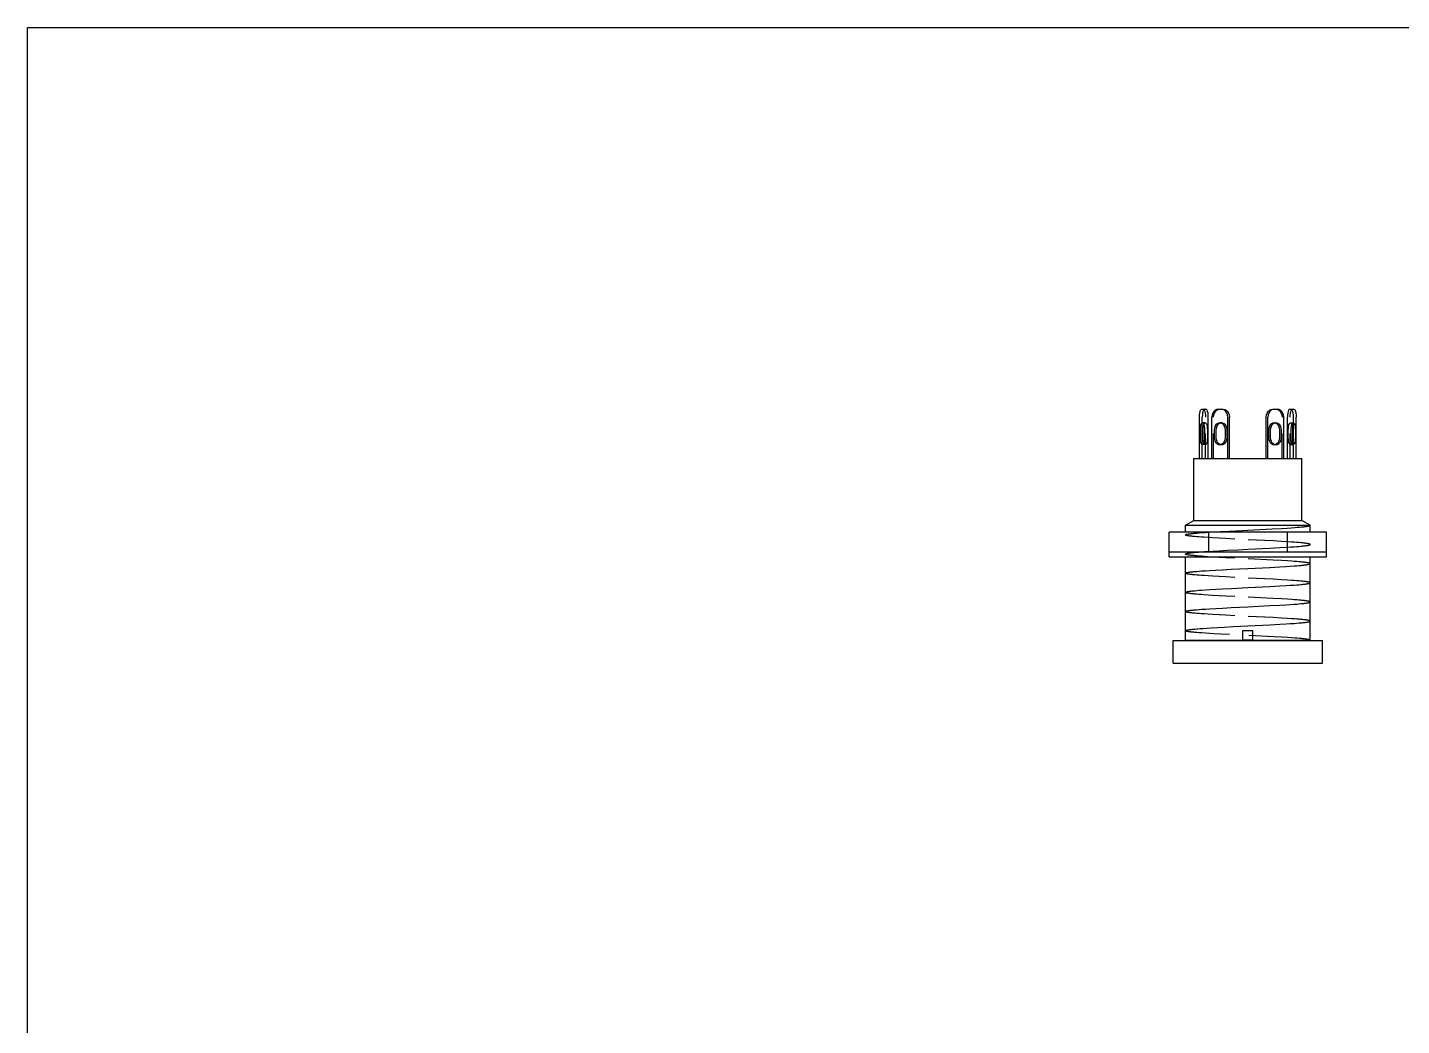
# Model space of a CAD drawing. Extents: x 0 to 11, y 0 to 8.5.
# Drawn here: x 0 to 5.5, y 4.51 to 8.5 of the extents above; entities that cross this region are included whole.
import ezdxf

# ---------------------------------------------------------------- set-up
doc = ezdxf.new("R2010")
doc.units = 0
doc.header["$LTSCALE"] = 0.605
doc.linetypes.add('HIDDEN', pattern=[0.2, 0.1, -0.1])
doc.layers.get('0').update_dxf_attribs({"linetype": 'CONTINUOUS'})
doc.layers.add('DEFAULT_2', color=8, linetype='HIDDEN')

msp = doc.modelspace()

# ---------------------------------------------------------------- linework, layer by layer
for p, q in [((0, 0), (0, 8.5)), ((0, 8.5), (11, 8.5)), ((4.6911, 6.7761), (4.6911, 6.9414)), ((4.7008, 6.9729), (4.7169, 6.9729)), ((4.7023, 6.7761), (4.7023, 6.9414)), ((4.7267, 6.7761), (4.7267, 6.9414)), ((4.7408, 6.7761), (4.7408, 6.9414)), ((4.7663, 6.9729), (4.7859, 6.9729)), ((4.7856, 6.9718), (4.779, 6.9729)), ((4.8045, 6.7761), (4.8045, 6.9414)), ((4.8114, 6.7761), (4.8114, 6.9414)), ((4.9583, 6.7761), (4.9583, 6.9414)), ((4.9653, 6.7761), (4.9653, 6.9414)), ((4.9838, 6.9729), (5.0035, 6.9729)), ((4.9907, 6.9729), (4.9841, 6.9718)), ((5.029, 6.7761), (5.029, 6.9414)), ((5.0431, 6.7761), (5.0431, 6.9414)), ((5.0528, 6.9729), (5.0689, 6.9729)), ((5.0674, 6.7761), (5.0674, 6.9414)), ((5.0786, 6.7761), (5.0786, 6.9414)), ((4.706, 6.8587), (4.706, 6.8902)), ((4.7118, 6.8902), (4.7118, 6.8587)), ((4.723, 6.8902), (4.723, 6.8587)), ((4.7503, 6.8902), (4.7503, 6.8587)), ((4.7573, 6.8902), (4.7573, 6.8587)), ((4.7761, 6.9172), (4.7738, 6.9169)), ((4.7949, 6.8587), (4.7949, 6.8902)), ((4.9748, 6.8902), (4.9748, 6.8587)), ((4.9959, 6.9169), (4.9936, 6.9172)), ((5.0013, 6.9141), (4.9959, 6.9169)), ((5.0125, 6.8587), (5.0125, 6.8902)), ((5.0194, 6.8587), (5.0194, 6.8902)), ((5.0467, 6.8587), (5.0467, 6.8902)), ((5.058, 6.8587), (5.058, 6.8902)), ((5.0638, 6.8902), (5.0638, 6.8587)), ((4.7684, 6.8349), (4.7738, 6.8321)), ((4.7738, 6.8321), (4.7761, 6.8317)), ((4.9936, 6.8317), (4.9959, 6.8321)), ((4.6683, 6.5277), (4.6683, 6.7761)), ((4.6683, 6.7761), (5.1014, 6.7761)), ((5.1014, 6.5277), (5.1014, 6.7761)), ((4.6349, 6.5083), (4.6683, 6.5277)), ((4.6349, 6.4808), (4.6349, 6.5083)), ((4.6349, 6.5083), (5.1349, 6.5083)), ((4.6683, 6.5277), (5.1014, 6.5277)), ((5.1349, 6.5083), (5.1014, 6.5277)), ((5.1349, 6.4808), (5.1349, 6.5083)), ((4.5699, 6.3824), (4.5699, 6.4808)), ((5.1998, 6.4808), (4.5699, 6.4808)), ((4.7274, 6.4808), (4.7274, 6.402)), ((5.0423, 6.4808), (5.0423, 6.402)), ((5.1998, 6.3824), (5.1998, 6.4808)), ((4.5699, 6.402), (5.1998, 6.402)), ((4.5699, 6.3824), (5.1998, 6.3824)), ((4.6349, 6.0477), (4.6349, 6.3824)), ((5.1349, 6.0477), (5.1349, 6.3824)), ((4.8652, 6.0871), (4.9046, 6.0871)), ((4.8652, 6.0477), (4.8652, 6.0871)), ((4.9046, 6.0477), (4.9046, 6.0871)), ((4.5857, 6.0477), (5.1841, 6.0477)), ((4.5857, 5.9572), (4.5857, 6.0477)), ((5.1841, 5.9572), (5.1841, 6.0477)), ((4.5857, 5.9572), (5.1841, 5.9572))]:
    msp.add_line(p, q)
at = {"color": 40}
for p, q in [((4.8849, 6.489), (4.982, 6.4938)), ((4.982, 6.4938), (5.0198, 6.4959)), ((5.0198, 6.4959), (5.0429, 6.4973)), ((5.0429, 6.4973), (5.0589, 6.4984)), ((5.0589, 6.4984), (5.0736, 6.4994)), ((5.0736, 6.4994), (5.0826, 6.5001)), ((5.0826, 6.5001), (5.091, 6.5008)), ((5.091, 6.5008), (5.0988, 6.5015)), ((4.7293, 6.4808), (4.7503, 6.482)), ((4.7503, 6.482), (4.7764, 6.4835)), ((4.7764, 6.4835), (4.8112, 6.4853)), ((4.8112, 6.4853), (4.8625, 6.4879)), ((4.8625, 6.4879), (4.8849, 6.489)), ((4.6894, 6.3247), (4.6991, 6.3254)), ((4.6991, 6.3254), (4.7149, 6.3265)), ((4.7149, 6.3265), (4.732, 6.3276)), ((4.732, 6.3276), (4.7568, 6.3291)), ((4.7568, 6.3291), (4.7833, 6.3305)), ((4.7833, 6.3305), (4.8184, 6.3323)), ((4.8184, 6.3323), (4.8849, 6.3356)), ((4.8849, 6.3356), (4.9727, 6.34)), ((4.9727, 6.34), (5.0131, 6.3422)), ((5.0131, 6.3422), (5.0378, 6.3437)), ((5.0378, 6.3437), (5.0549, 6.3448)), ((5.0549, 6.3448), (5.0706, 6.3459)), ((5.0706, 6.3459), (5.0803, 6.3466)), ((5.0803, 6.3466), (5.0892, 6.3473)), ((5.0892, 6.3473), (5.0975, 6.348)), ((4.6722, 6.3232), (4.6804, 6.3239)), ((4.6804, 6.3239), (4.6894, 6.3247)), ((5.0803, 6.2699), (5.0893, 6.2706)), ((5.0893, 6.2706), (5.0975, 6.2714)), ((4.6724, 6.2466), (4.6806, 6.2473)), ((4.6806, 6.2473), (4.6896, 6.248)), ((4.6896, 6.248), (4.6993, 6.2487)), ((4.6993, 6.2487), (4.715, 6.2498)), ((4.715, 6.2498), (4.7321, 6.2509)), ((4.7321, 6.2509), (4.7568, 6.2524)), ((4.7568, 6.2524), (4.7833, 6.2539)), ((4.7833, 6.2539), (4.8184, 6.2557)), ((4.8184, 6.2557), (4.8849, 6.259)), ((4.8849, 6.259), (4.9727, 6.2633)), ((4.9727, 6.2633), (5.0131, 6.2655)), ((5.0131, 6.2655), (5.0378, 6.267)), ((5.0378, 6.267), (5.0549, 6.2681)), ((5.0549, 6.2681), (5.0707, 6.2692)), ((5.0707, 6.2692), (5.0803, 6.2699)), ((4.6722, 6.1699), (4.6804, 6.1706)), ((4.6804, 6.1706), (4.6894, 6.1713)), ((4.6894, 6.1713), (4.699, 6.1721)), ((4.699, 6.1721), (4.7148, 6.1732)), ((4.7148, 6.1732), (4.7319, 6.1742)), ((4.7319, 6.1742), (4.7566, 6.1757)), ((4.7566, 6.1757), (4.7831, 6.1772)), ((4.7831, 6.1772), (4.8183, 6.179)), ((4.8183, 6.179), (4.8849, 6.1823)), ((4.8849, 6.1823), (4.9728, 6.1867)), ((4.9728, 6.1867), (5.0132, 6.1889)), ((5.0132, 6.1889), (5.0379, 6.1903)), ((5.0379, 6.1903), (5.055, 6.1914)), ((5.055, 6.1914), (5.0707, 6.1925)), ((5.0707, 6.1925), (5.0804, 6.1932)), ((5.0804, 6.1932), (5.0893, 6.194)), ((5.0893, 6.194), (5.0975, 6.1947)), ((4.8256, 6.1027), (4.9726, 6.11)), ((4.9726, 6.11), (5.0129, 6.1122)), ((5.0129, 6.1122), (5.0376, 6.1136)), ((5.0376, 6.1136), (5.0547, 6.1147)), ((5.0547, 6.1147), (5.0705, 6.1158)), ((5.0705, 6.1158), (5.0802, 6.1166)), ((5.0802, 6.1166), (5.0891, 6.1173)), ((5.0891, 6.1173), (5.0974, 6.118)), ((4.685, 6.0943), (4.6943, 6.095)), ((4.6943, 6.095), (4.7043, 6.0958)), ((4.7043, 6.0958), (4.7205, 6.0969)), ((4.7205, 6.0969), (4.7381, 6.098)), ((4.7381, 6.098), (4.7633, 6.0994)), ((4.7633, 6.0994), (4.7902, 6.1009)), ((4.7902, 6.1009), (4.8256, 6.1027)), ((4.6349, 6.0481), (4.8651, 6.0481)), ((4.9046, 6.0481), (5.1349, 6.0481))]:
    msp.add_line(p, q, dxfattribs=at)
for points in [[(4.6911, 6.9414), (4.6914, 6.9496), (4.6924, 6.9572), (4.694, 6.9637), (4.696, 6.9687), (4.6983, 6.9718), (4.7008, 6.9729)], [(4.7121, 6.9729), (4.7095, 6.9718), (4.7072, 6.9687), (4.7052, 6.9637), (4.7036, 6.9572), (4.7027, 6.9496), (4.7023, 6.9414)], [(4.7267, 6.9414), (4.7263, 6.9496), (4.7254, 6.9572), (4.7238, 6.9637), (4.7218, 6.9687), (4.7195, 6.9718), (4.7169, 6.9729)], [(4.7663, 6.9729), (4.7597, 6.9718), (4.7535, 6.9687), (4.7482, 6.9637), (4.7442, 6.9572), (4.7417, 6.9496), (4.7408, 6.9414)], [(4.8045, 6.9414), (4.8036, 6.9496), (4.8011, 6.9572), (4.797, 6.9637), (4.7917, 6.9687), (4.7856, 6.9718)], [(4.7859, 6.9729), (4.7925, 6.9718), (4.7987, 6.9687), (4.804, 6.9637), (4.808, 6.9572), (4.8106, 6.9496), (4.8114, 6.9414)], [(4.9583, 6.9414), (4.9592, 6.9496), (4.9617, 6.9572), (4.9658, 6.9637), (4.9711, 6.9687), (4.9772, 6.9718), (4.9838, 6.9729)], [(4.9841, 6.9718), (4.978, 6.9687), (4.9727, 6.9637), (4.9687, 6.9572), (4.9661, 6.9496), (4.9653, 6.9414)], [(5.029, 6.9414), (5.0281, 6.9496), (5.0255, 6.9572), (5.0215, 6.9637), (5.0162, 6.9687), (5.0101, 6.9718), (5.0035, 6.9729)], [(5.0528, 6.9729), (5.0503, 6.9718), (5.0479, 6.9687), (5.0459, 6.9637), (5.0444, 6.9572), (5.0434, 6.9496), (5.0431, 6.9414)], [(5.0674, 6.9414), (5.0671, 6.9496), (5.0661, 6.9572), (5.0646, 6.9637), (5.0625, 6.9687), (5.0602, 6.9718), (5.0577, 6.9729)], [(5.0689, 6.9729), (5.0714, 6.9718), (5.0738, 6.9687), (5.0758, 6.9637), (5.0773, 6.9572), (5.0783, 6.9496), (5.0786, 6.9414)], [(4.706, 6.8902), (4.7063, 6.8974), (4.7071, 6.904), (4.7085, 6.9097), (4.7102, 6.9141), (4.7123, 6.9169), (4.7145, 6.9178)], [(4.7089, 6.9107), (4.7093, 6.9097), (4.7106, 6.904), (4.7115, 6.8974), (4.7118, 6.8902)], [(4.7145, 6.9178), (4.7167, 6.9169), (4.7188, 6.9141), (4.7205, 6.9097), (4.7219, 6.904), (4.7227, 6.8974), (4.723, 6.8902)], [(4.7726, 6.9178), (4.7669, 6.9169), (4.7615, 6.9141), (4.7569, 6.9097), (4.7533, 6.904), (4.7511, 6.8974), (4.7503, 6.8902)], [(4.7738, 6.9169), (4.7684, 6.9141), (4.7638, 6.9097), (4.7603, 6.904), (4.758, 6.8974), (4.7573, 6.8902)], [(4.7949, 6.8902), (4.7942, 6.8974), (4.7919, 6.904), (4.7884, 6.9097), (4.7838, 6.9141), (4.7784, 6.9169), (4.7726, 6.9178)], [(4.9971, 6.9178), (4.9913, 6.9169), (4.986, 6.9141), (4.9813, 6.9097), (4.9778, 6.904), (4.9756, 6.8974), (4.9748, 6.8902)], [(5.0194, 6.8902), (5.0186, 6.8974), (5.0164, 6.904), (5.0129, 6.9097), (5.0083, 6.9141), (5.0029, 6.9169), (4.9971, 6.9178)], [(5.0125, 6.8902), (5.0117, 6.8974), (5.0095, 6.904), (5.0059, 6.9097), (5.0013, 6.9141)], [(5.0467, 6.8902), (5.047, 6.8974), (5.0479, 6.904), (5.0492, 6.9097), (5.051, 6.9141), (5.053, 6.9169), (5.0552, 6.9178)], [(5.0552, 6.9178), (5.0574, 6.9169), (5.0595, 6.9141), (5.0613, 6.9097), (5.0626, 6.904), (5.0635, 6.8974), (5.0638, 6.8902)], [(5.058, 6.8902), (5.0582, 6.8974), (5.0591, 6.904), (5.0604, 6.9097), (5.0609, 6.9107)], [(4.7145, 6.8312), (4.7123, 6.8321), (4.7102, 6.8349), (4.7085, 6.8392), (4.7071, 6.845), (4.7063, 6.8516), (4.706, 6.8587)], [(4.7118, 6.8587), (4.7115, 6.8516), (4.7106, 6.845), (4.7093, 6.8392), (4.7089, 6.8382)], [(4.723, 6.8587), (4.7227, 6.8516), (4.7219, 6.845), (4.7205, 6.8392), (4.7188, 6.8349), (4.7167, 6.8321), (4.7145, 6.8312)], [(4.7503, 6.8587), (4.7511, 6.8516), (4.7533, 6.845), (4.7569, 6.8392), (4.7615, 6.8349), (4.7669, 6.8321), (4.7726, 6.8312)], [(4.7573, 6.8587), (4.758, 6.8516), (4.7603, 6.845), (4.7638, 6.8392), (4.7684, 6.8349)], [(4.7726, 6.8312), (4.7784, 6.8321), (4.7838, 6.8349), (4.7884, 6.8392), (4.7919, 6.845), (4.7942, 6.8516), (4.7949, 6.8587)], [(4.9748, 6.8587), (4.9756, 6.8516), (4.9778, 6.845), (4.9813, 6.8392), (4.986, 6.8349), (4.9913, 6.8321), (4.9971, 6.8312)], [(4.9959, 6.8321), (5.0013, 6.8349), (5.0059, 6.8392), (5.0095, 6.845), (5.0117, 6.8516), (5.0125, 6.8587)], [(4.9971, 6.8312), (5.0029, 6.8321), (5.0083, 6.8349), (5.0129, 6.8392), (5.0164, 6.845), (5.0186, 6.8516), (5.0194, 6.8587)], [(5.0552, 6.8312), (5.053, 6.8321), (5.051, 6.8349), (5.0492, 6.8392), (5.0479, 6.845), (5.047, 6.8516), (5.0467, 6.8587)], [(5.0638, 6.8587), (5.0635, 6.8516), (5.0626, 6.845), (5.0613, 6.8392), (5.0595, 6.8349), (5.0574, 6.8321), (5.0552, 6.8312)], [(5.0609, 6.8382), (5.0604, 6.8392), (5.0591, 6.845), (5.0582, 6.8516), (5.058, 6.8587)]]:
    msp.add_lwpolyline(points)
for points in [[(5.0988, 6.5015), (5.1024, 6.5019), (5.1058, 6.5022), (5.1091, 6.5026), (5.1122, 6.5029), (5.1151, 6.5033), (5.1178, 6.5036), (5.1203, 6.504), (5.1226, 6.5043), (5.1247, 6.5047), (5.1266, 6.505), (5.1284, 6.5054), (5.1299, 6.5057), (5.1312, 6.5061), (5.1323, 6.5064), (5.1332, 6.5068), (5.134, 6.5071), (5.1345, 6.5074), (5.1348, 6.5078), (5.1349, 6.5081)], [(5.0975, 6.348), (5.1013, 6.3484), (5.105, 6.3488), (5.1084, 6.3491), (5.1117, 6.3495), (5.1147, 6.3499), (5.1175, 6.3502), (5.1202, 6.3506), (5.1226, 6.351), (5.1248, 6.3513), (5.1268, 6.3517), (5.1286, 6.3521), (5.1301, 6.3524), (5.1315, 6.3528), (5.1326, 6.3531), (5.1335, 6.3535), (5.1342, 6.3539), (5.1344, 6.3541), (5.1346, 6.3542), (5.1348, 6.3544), (5.1348, 6.3546), (5.1349, 6.3548)], [(4.6349, 6.3165), (4.6349, 6.3166), (4.635, 6.3168), (4.6351, 6.317), (4.6353, 6.3172), (4.6355, 6.3174), (4.6362, 6.3177), (4.6371, 6.3181), (4.6382, 6.3185), (4.6395, 6.3188), (4.6411, 6.3192), (4.6428, 6.3196), (4.6448, 6.3199), (4.647, 6.3203), (4.6495, 6.3207), (4.6521, 6.321), (4.6549, 6.3214), (4.658, 6.3218), (4.6613, 6.3221), (4.6647, 6.3225), (4.6684, 6.3229), (4.6722, 6.3232)], [(5.0975, 6.2714), (5.1014, 6.2717), (5.105, 6.2721), (5.1085, 6.2725), (5.1117, 6.2728), (5.1148, 6.2732), (5.1176, 6.2736), (5.1202, 6.2739), (5.1227, 6.2743), (5.1249, 6.2747), (5.1269, 6.275), (5.1286, 6.2754), (5.1302, 6.2758), (5.1315, 6.2761), (5.1326, 6.2765), (5.1335, 6.2769), (5.1342, 6.2772), (5.1344, 6.2774), (5.1346, 6.2776), (5.1348, 6.2778), (5.1348, 6.2779), (5.1349, 6.2781)], [(4.6349, 6.2398), (4.6349, 6.24), (4.635, 6.2402), (4.6351, 6.2403), (4.6353, 6.2405), (4.6356, 6.2407), (4.6363, 6.2411), (4.6372, 6.2415), (4.6383, 6.2418), (4.6397, 6.2422), (4.6412, 6.2425), (4.643, 6.2429), (4.645, 6.2433), (4.6472, 6.2436), (4.6497, 6.244), (4.6523, 6.2444), (4.6551, 6.2447), (4.6582, 6.2451), (4.6614, 6.2455), (4.6649, 6.2458), (4.6685, 6.2462), (4.6724, 6.2466)], [(4.6349, 6.1631), (4.6349, 6.1633), (4.635, 6.1635), (4.6351, 6.1637), (4.6353, 6.1638), (4.6356, 6.164), (4.6362, 6.1644), (4.6371, 6.1648), (4.6382, 6.1651), (4.6396, 6.1655), (4.6411, 6.1659), (4.6429, 6.1662), (4.6449, 6.1666), (4.6471, 6.1669), (4.6495, 6.1673), (4.6521, 6.1677), (4.655, 6.168), (4.658, 6.1684), (4.6612, 6.1688), (4.6647, 6.1691), (4.6683, 6.1695), (4.6722, 6.1699)], [(5.0975, 6.1947), (5.1014, 6.1951), (5.105, 6.1954), (5.1085, 6.1958), (5.1117, 6.1962), (5.1147, 6.1965), (5.1176, 6.1969), (5.1202, 6.1973), (5.1226, 6.1976), (5.1248, 6.198), (5.1268, 6.1983), (5.1286, 6.1987), (5.1301, 6.1991), (5.1315, 6.1994), (5.1326, 6.1998), (5.1335, 6.2002), (5.1342, 6.2005), (5.1344, 6.2007), (5.1346, 6.2009), (5.1348, 6.2011), (5.1348, 6.2013), (5.1349, 6.2015)], [(5.0974, 6.118), (5.1012, 6.1184), (5.1049, 6.1187), (5.1083, 6.1191), (5.1116, 6.1195), (5.1146, 6.1198), (5.1175, 6.1202), (5.1201, 6.1206), (5.1225, 6.1209), (5.1247, 6.1213), (5.1267, 6.1217), (5.1285, 6.122), (5.1301, 6.1224), (5.1314, 6.1228), (5.1325, 6.1231), (5.1335, 6.1235), (5.1341, 6.1238), (5.1344, 6.124), (5.1346, 6.1242), (5.1348, 6.1244), (5.1348, 6.1246), (5.1349, 6.1248)], [(4.6349, 6.0864), (4.6349, 6.0866), (4.635, 6.0868), (4.6351, 6.087), (4.6353, 6.0872), (4.6356, 6.0874), (4.6362, 6.0877), (4.6371, 6.0881), (4.6382, 6.0885), (4.6396, 6.0888), (4.6411, 6.0892), (4.6429, 6.0895), (4.6449, 6.0899), (4.6471, 6.0903), (4.6496, 6.0906), (4.6522, 6.091), (4.655, 6.0914), (4.6581, 6.0917), (4.6614, 6.0921), (4.6648, 6.0925), (4.6685, 6.0928), (4.6723, 6.0932)], [(4.6723, 6.0932), (4.6806, 6.0939), (4.685, 6.0943)]]:
    msp.add_lwpolyline(points, dxfattribs=at)
at = {"layer": 'DEFAULT_2'}
for p, q in [((4.7154, 6.7761), (4.7154, 6.9414)), ((4.7477, 6.7761), (4.7477, 6.9414)), ((5.022, 6.7761), (5.022, 6.9414)), ((5.0543, 6.7761), (5.0543, 6.9414)), ((4.6948, 6.8587), (4.6948, 6.8902)), ((4.7145, 6.9178), (4.7033, 6.9178)), ((4.7796, 6.9178), (4.7726, 6.9178)), ((4.7796, 6.9178), (4.7761, 6.9172)), ((4.8019, 6.8587), (4.8019, 6.8902)), ((4.9679, 6.8902), (4.9679, 6.8587)), ((4.9902, 6.9178), (4.9971, 6.9178)), ((4.9936, 6.9172), (4.9902, 6.9178)), ((5.0552, 6.9178), (5.0665, 6.9178)), ((5.075, 6.8902), (5.075, 6.8587)), ((4.7145, 6.8312), (4.7033, 6.8312)), ((4.7796, 6.8312), (4.7726, 6.8312)), ((4.7761, 6.8317), (4.7796, 6.8312)), ((4.9902, 6.8312), (4.9936, 6.8317)), ((4.9902, 6.8312), (4.9971, 6.8312)), ((5.0552, 6.8312), (5.0665, 6.8312)), ((4.6722, 6.4766), (4.6805, 6.4773)), ((4.6893, 6.4616), (4.6803, 6.4623)), ((4.6805, 6.4773), (4.6894, 6.478)), ((4.6989, 6.4609), (4.6893, 6.4616)), ((4.6894, 6.478), (4.6991, 6.4788)), ((4.7093, 6.4601), (4.6989, 6.4609)), ((4.6991, 6.4788), (4.7148, 6.4798)), ((4.726, 6.459), (4.7093, 6.4601)), ((4.7148, 6.4798), (4.7293, 6.4808)), ((4.744, 6.4579), (4.726, 6.459)), ((4.7697, 6.4565), (4.744, 6.4579)), ((4.797, 6.455), (4.7697, 6.4565)), ((4.8329, 6.4532), (4.797, 6.455)), ((4.9865, 6.4455), (4.8329, 6.4532)), ((5.0194, 6.4437), (4.9865, 6.4455)), ((5.0436, 6.4422), (5.0194, 6.4437)), ((5.0602, 6.4412), (5.0436, 6.4422)), ((5.0706, 6.4404), (5.0602, 6.4412)), ((5.0802, 6.4397), (5.0706, 6.4404)), ((5.0892, 6.439), (5.0802, 6.4397)), ((4.672, 6.3999), (4.6802, 6.4006)), ((4.6802, 6.4006), (4.6892, 6.4013)), ((4.6896, 6.3849), (4.6806, 6.3856)), ((4.6892, 6.4013), (4.6986, 6.402)), ((4.6992, 6.3842), (4.6896, 6.3849)), ((4.6986, 6.402), (4.7113, 6.4029)), ((4.7096, 6.3834), (4.6992, 6.3842)), ((4.7239, 6.3825), (4.7096, 6.3834)), ((4.7113, 6.4029), (4.7258, 6.4039)), ((4.7442, 6.3813), (4.7239, 6.3825)), ((4.7258, 6.4039), (4.7437, 6.405)), ((4.7437, 6.405), (4.7694, 6.4064)), ((4.7699, 6.3798), (4.7442, 6.3813)), ((4.7694, 6.4064), (4.8037, 6.4083)), ((4.8037, 6.4083), (4.8474, 6.4105)), ((4.8474, 6.4105), (4.8849, 6.4123)), ((4.8849, 6.4123), (4.9729, 6.4167)), ((4.9729, 6.4167), (5.0134, 6.4189)), ((5.0134, 6.4189), (5.0381, 6.4204)), ((5.0381, 6.4204), (5.0552, 6.4215)), ((5.0552, 6.4215), (5.0709, 6.4225)), ((5.0709, 6.4225), (5.0805, 6.4233)), ((5.0805, 6.4233), (5.0895, 6.424)), ((5.0895, 6.424), (5.0977, 6.4247)), ((4.7972, 6.3783), (4.7699, 6.3798)), ((4.8329, 6.3765), (4.7972, 6.3783)), ((4.9865, 6.3689), (4.8329, 6.3765)), ((5.0195, 6.367), (4.9865, 6.3689)), ((5.0437, 6.3656), (5.0195, 6.367)), ((5.0604, 6.3645), (5.0437, 6.3656)), ((5.0708, 6.3637), (5.0604, 6.3645)), ((5.0804, 6.363), (5.0708, 6.3637)), ((5.0894, 6.3623), (5.0804, 6.363)), ((4.6896, 6.3082), (4.6806, 6.309)), ((4.6993, 6.3075), (4.6896, 6.3082)), ((4.7096, 6.3068), (4.6993, 6.3075)), ((4.7263, 6.3057), (4.7096, 6.3068)), ((4.7442, 6.3046), (4.7263, 6.3057)), ((4.7698, 6.3031), (4.7442, 6.3046)), ((4.7971, 6.3017), (4.7698, 6.3031)), ((4.833, 6.2998), (4.7971, 6.3017)), ((4.9865, 6.2922), (4.833, 6.2998)), ((5.0194, 6.2904), (4.9865, 6.2922)), ((5.0436, 6.2889), (5.0194, 6.2904)), ((5.0603, 6.2878), (5.0436, 6.2889)), ((5.0706, 6.2871), (5.0603, 6.2878)), ((5.0803, 6.2863), (5.0706, 6.2871)), ((5.0892, 6.2856), (5.0803, 6.2863)), ((4.6891, 6.2316), (4.6802, 6.2323)), ((4.6988, 6.2309), (4.6891, 6.2316)), ((4.7092, 6.2301), (4.6988, 6.2309)), ((4.7259, 6.229), (4.7092, 6.2301)), ((4.7439, 6.2279), (4.7259, 6.229)), ((4.7697, 6.2265), (4.7439, 6.2279)), ((4.7971, 6.225), (4.7697, 6.2265)), ((4.833, 6.2232), (4.7971, 6.225)), ((4.9866, 6.2155), (4.833, 6.2232)), ((5.0195, 6.2137), (4.9866, 6.2155)), ((5.0437, 6.2122), (5.0195, 6.2137)), ((5.0603, 6.2111), (5.0437, 6.2122)), ((5.0707, 6.2104), (5.0603, 6.2111)), ((5.0803, 6.2097), (5.0707, 6.2104)), ((5.0893, 6.2089), (5.0803, 6.2097)), ((4.6894, 6.1549), (4.6804, 6.1556)), ((4.6991, 6.1542), (4.6894, 6.1549)), ((4.7094, 6.1534), (4.6991, 6.1542)), ((4.7261, 6.1523), (4.7094, 6.1534)), ((4.744, 6.1513), (4.7261, 6.1523)), ((4.7697, 6.1498), (4.744, 6.1513)), ((4.7971, 6.1483), (4.7697, 6.1498)), ((4.8329, 6.1465), (4.7971, 6.1483)), ((4.9867, 6.1388), (4.8329, 6.1465)), ((5.0197, 6.137), (4.9867, 6.1388)), ((5.044, 6.1355), (5.0197, 6.137)), ((5.0607, 6.1344), (5.044, 6.1355)), ((5.071, 6.1337), (5.0607, 6.1344)), ((5.0807, 6.133), (5.071, 6.1337)), ((4.6894, 6.0782), (4.6805, 6.079)), ((4.6991, 6.0775), (4.6894, 6.0782)), ((4.7148, 6.0764), (4.6991, 6.0775)), ((4.732, 6.0753), (4.7148, 6.0764)), ((4.7503, 6.0742), (4.732, 6.0753)), ((4.7764, 6.0728), (4.7503, 6.0742)), ((4.8112, 6.0709), (4.7764, 6.0728)), ((4.9887, 6.062), (4.8112, 6.0709)), ((5.02, 6.0603), (4.9887, 6.062)), ((5.0431, 6.0589), (5.02, 6.0603)), ((5.0592, 6.0579), (5.0431, 6.0589)), ((5.0739, 6.0568), (5.0592, 6.0579)), ((5.0829, 6.0561), (5.0739, 6.0568)), ((5.0913, 6.0554), (5.0829, 6.0561)), ((4.9046, 6.0481), (4.8651, 6.0481))]:
    msp.add_line(p, q, dxfattribs=at)
for points in [[(4.7057, 6.9729), (4.7082, 6.9718), (4.7106, 6.9687), (4.7126, 6.9637), (4.7141, 6.9572), (4.7151, 6.9496), (4.7154, 6.9414)], [(4.7477, 6.9414), (4.7486, 6.9496), (4.7511, 6.9572), (4.7552, 6.9637), (4.7605, 6.9687), (4.7666, 6.9718), (4.7732, 6.9729)], [(4.9965, 6.9729), (5.0031, 6.9718), (5.0093, 6.9687), (5.0145, 6.9637), (5.0186, 6.9572), (5.0211, 6.9496), (5.022, 6.9414)], [(5.0543, 6.9414), (5.0546, 6.9496), (5.0556, 6.9572), (5.0572, 6.9637), (5.0592, 6.9687), (5.0615, 6.9718), (5.064, 6.9729)], [(4.6948, 6.8902), (4.695, 6.8974), (4.6959, 6.904), (4.6972, 6.9097), (4.699, 6.9141), (4.7011, 6.9169), (4.7033, 6.9178)], [(4.7033, 6.9178), (4.7055, 6.9169), (4.7075, 6.9141), (4.7089, 6.9107)], [(4.8019, 6.8902), (4.8011, 6.8974), (4.7989, 6.904), (4.7953, 6.9097), (4.7907, 6.9141), (4.7853, 6.9169), (4.7796, 6.9178)], [(4.9902, 6.9178), (4.9844, 6.9169), (4.979, 6.9141), (4.9744, 6.9097), (4.9709, 6.904), (4.9686, 6.8974), (4.9679, 6.8902)], [(5.0609, 6.9107), (5.0622, 6.9141), (5.0643, 6.9169), (5.0665, 6.9178)], [(5.0665, 6.9178), (5.0687, 6.9169), (5.0707, 6.9141), (5.0725, 6.9097), (5.0738, 6.904), (5.0747, 6.8974), (5.075, 6.8902)], [(4.7033, 6.8312), (4.7011, 6.8321), (4.699, 6.8349), (4.6972, 6.8392), (4.6959, 6.845), (4.695, 6.8516), (4.6948, 6.8587)], [(4.7089, 6.8382), (4.7075, 6.8349), (4.7055, 6.8321), (4.7033, 6.8312)], [(4.7796, 6.8312), (4.7853, 6.8321), (4.7907, 6.8349), (4.7953, 6.8392), (4.7989, 6.845), (4.8011, 6.8516), (4.8019, 6.8587)], [(4.9679, 6.8587), (4.9686, 6.8516), (4.9709, 6.845), (4.9744, 6.8392), (4.979, 6.8349), (4.9844, 6.8321), (4.9902, 6.8312)], [(5.0665, 6.8312), (5.0643, 6.8321), (5.0622, 6.8349), (5.0609, 6.8382)], [(5.075, 6.8587), (5.0747, 6.8516), (5.0738, 6.845), (5.0725, 6.8392), (5.0707, 6.8349), (5.0687, 6.8321), (5.0665, 6.8312)], [(4.6803, 6.4623), (4.6721, 6.4631), (4.6682, 6.4634), (4.6646, 6.4638), (4.6612, 6.4642), (4.6579, 6.4645), (4.6549, 6.4649), (4.6521, 6.4653), (4.6494, 6.4656), (4.647, 6.466), (4.6448, 6.4664), (4.6429, 6.4667), (4.6411, 6.4671), (4.6395, 6.4674), (4.6382, 6.4678), (4.6371, 6.4682), (4.6362, 6.4685), (4.6356, 6.4689), (4.6351, 6.4693), (4.6349, 6.4696), (4.6349, 6.47), (4.6351, 6.4704), (4.6356, 6.4707), (4.6362, 6.4711), (4.6371, 6.4715), (4.6383, 6.4718), (4.6396, 6.4722), (4.6411, 6.4725), (4.6429, 6.4729), (4.6449, 6.4733), (4.6471, 6.4736), (4.6495, 6.474), (4.6522, 6.4744), (4.655, 6.4747), (4.658, 6.4751), (4.6613, 6.4755), (4.6647, 6.4758), (4.6684, 6.4762), (4.6722, 6.4766)], [(5.0977, 6.4247), (5.1015, 6.4251), (5.1052, 6.4255), (5.1086, 6.4258), (5.1118, 6.4262), (5.1149, 6.4266), (5.1177, 6.4269), (5.1203, 6.4273), (5.1227, 6.4277), (5.1249, 6.428), (5.1269, 6.4284), (5.1287, 6.4288), (5.1302, 6.4291), (5.1315, 6.4295), (5.1327, 6.4298), (5.1335, 6.4302), (5.1342, 6.4306), (5.1346, 6.4309), (5.1348, 6.4313), (5.1348, 6.4317), (5.1346, 6.432), (5.1341, 6.4324), (5.1335, 6.4328), (5.1326, 6.4331), (5.1314, 6.4335), (5.1301, 6.4339), (5.1285, 6.4342), (5.1268, 6.4346), (5.1248, 6.435), (5.1226, 6.4353), (5.1201, 6.4357), (5.1175, 6.436), (5.1147, 6.4364), (5.1116, 6.4368), (5.1084, 6.4371), (5.1049, 6.4375), (5.1013, 6.4379), (5.0974, 6.4382), (5.0892, 6.439)], [(4.6806, 6.3856), (4.6723, 6.3864), (4.6685, 6.3867), (4.6648, 6.3871), (4.6614, 6.3875), (4.6581, 6.3878), (4.6551, 6.3882), (4.6523, 6.3886), (4.6496, 6.3889), (4.6472, 6.3893), (4.645, 6.3897), (4.643, 6.39), (4.6412, 6.3904), (4.6396, 6.3907), (4.6383, 6.3911), (4.6372, 6.3915), (4.6363, 6.3918), (4.6356, 6.3922), (4.6351, 6.3926), (4.6349, 6.3929), (4.6349, 6.3933), (4.6351, 6.3937), (4.6355, 6.394), (4.6362, 6.3944), (4.6371, 6.3948), (4.6382, 6.3951), (4.6395, 6.3955), (4.6411, 6.3959), (4.6428, 6.3962), (4.6448, 6.3966), (4.647, 6.397), (4.6494, 6.3973), (4.652, 6.3977), (4.6549, 6.398), (4.6579, 6.3984), (4.6611, 6.3988), (4.6646, 6.3991), (4.6682, 6.3995), (4.672, 6.3999)], [(5.1349, 6.3548), (5.1348, 6.355), (5.1348, 6.3552), (5.1346, 6.3553), (5.1344, 6.3555), (5.1342, 6.3557), (5.1335, 6.3561), (5.1326, 6.3564), (5.1315, 6.3568), (5.1302, 6.3572), (5.1286, 6.3575), (5.1269, 6.3579), (5.1249, 6.3583), (5.1227, 6.3586), (5.1203, 6.359), (5.1176, 6.3594), (5.1148, 6.3597), (5.1118, 6.3601), (5.1085, 6.3605), (5.1051, 6.3608), (5.1015, 6.3612), (5.0976, 6.3615), (5.0894, 6.3623)], [(4.6806, 6.309), (4.6724, 6.3097), (4.6685, 6.3101), (4.6649, 6.3104), (4.6614, 6.3108), (4.6582, 6.3112), (4.6551, 6.3115), (4.6523, 6.3119), (4.6497, 6.3122), (4.6472, 6.3126), (4.645, 6.313), (4.643, 6.3133), (4.6412, 6.3137), (4.6397, 6.3141), (4.6383, 6.3144), (4.6372, 6.3148), (4.6363, 6.3152), (4.6356, 6.3155), (4.6353, 6.3157), (4.6351, 6.3159), (4.635, 6.3161), (4.6349, 6.3163), (4.6349, 6.3165)], [(5.1349, 6.2781), (5.1348, 6.2783), (5.1348, 6.2785), (5.1346, 6.2787), (5.1344, 6.2789), (5.1342, 6.2791), (5.1335, 6.2794), (5.1326, 6.2798), (5.1315, 6.2801), (5.1301, 6.2805), (5.1285, 6.2809), (5.1268, 6.2812), (5.1248, 6.2816), (5.1226, 6.282), (5.1201, 6.2823), (5.1175, 6.2827), (5.1147, 6.2831), (5.1116, 6.2834), (5.1084, 6.2838), (5.1049, 6.2842), (5.1013, 6.2845), (5.0975, 6.2849), (5.0892, 6.2856)], [(4.6802, 6.2323), (4.672, 6.2331), (4.6682, 6.2334), (4.6645, 6.2338), (4.6611, 6.2342), (4.6578, 6.2345), (4.6548, 6.2349), (4.652, 6.2352), (4.6493, 6.2356), (4.6469, 6.236), (4.6447, 6.2363), (4.6428, 6.2367), (4.641, 6.2371), (4.6395, 6.2374), (4.6382, 6.2378), (4.6371, 6.2382), (4.6362, 6.2385), (4.6355, 6.2389), (4.6353, 6.2391), (4.6351, 6.2393), (4.635, 6.2394), (4.6349, 6.2396), (4.6349, 6.2398)], [(4.6804, 6.1556), (4.6722, 6.1564), (4.6684, 6.1567), (4.6647, 6.1571), (4.6613, 6.1575), (4.658, 6.1578), (4.655, 6.1582), (4.6522, 6.1586), (4.6495, 6.1589), (4.6471, 6.1593), (4.6449, 6.1596), (4.6429, 6.16), (4.6411, 6.1604), (4.6396, 6.1607), (4.6382, 6.1611), (4.6371, 6.1615), (4.6362, 6.1618), (4.6356, 6.1622), (4.6353, 6.1624), (4.6351, 6.1626), (4.635, 6.1628), (4.6349, 6.1629), (4.6349, 6.1631)], [(5.1349, 6.2015), (5.1348, 6.2016), (5.1348, 6.2018), (5.1346, 6.202), (5.1344, 6.2022), (5.1342, 6.2024), (5.1335, 6.2027), (5.1326, 6.2031), (5.1315, 6.2035), (5.1302, 6.2038), (5.1286, 6.2042), (5.1268, 6.2046), (5.1248, 6.2049), (5.1226, 6.2053), (5.1202, 6.2056), (5.1176, 6.206), (5.1148, 6.2064), (5.1117, 6.2067), (5.1085, 6.2071), (5.105, 6.2075), (5.1014, 6.2078), (5.0976, 6.2082), (5.0893, 6.2089)], [(5.1349, 6.1248), (5.1348, 6.125), (5.1348, 6.1251), (5.1346, 6.1253), (5.1344, 6.1255), (5.1342, 6.1257), (5.1335, 6.126), (5.1327, 6.1264), (5.1316, 6.1268), (5.1303, 6.1271), (5.1287, 6.1275), (5.127, 6.1279), (5.125, 6.1282), (5.1228, 6.1286), (5.1204, 6.1289), (5.1178, 6.1293), (5.115, 6.1297), (5.112, 6.13), (5.1087, 6.1304), (5.1053, 6.1308), (5.1017, 6.1311), (5.0979, 6.1315), (5.0939, 6.1319), (5.0897, 6.1322), (5.0807, 6.133)], [(4.6805, 6.079), (4.6722, 6.0797), (4.6684, 6.0801), (4.6647, 6.0804), (4.6613, 6.0808), (4.658, 6.0811), (4.655, 6.0815), (4.6522, 6.0819), (4.6495, 6.0822), (4.6471, 6.0826), (4.6449, 6.083), (4.6429, 6.0833), (4.6411, 6.0837), (4.6396, 6.0841), (4.6382, 6.0844), (4.6371, 6.0848), (4.6362, 6.0852), (4.6356, 6.0855), (4.6353, 6.0857), (4.6351, 6.0859), (4.635, 6.0861), (4.6349, 6.0863), (4.6349, 6.0864)], [(5.1349, 6.0481), (5.1348, 6.0485), (5.1345, 6.0488), (5.134, 6.0492), (5.1332, 6.0495), (5.1323, 6.0498), (5.1312, 6.0502), (5.1299, 6.0505), (5.1284, 6.0509), (5.1267, 6.0512), (5.1248, 6.0516), (5.1226, 6.0519), (5.1203, 6.0523), (5.1178, 6.0526), (5.1152, 6.053), (5.1123, 6.0533), (5.1092, 6.0537), (5.106, 6.054), (5.1026, 6.0544), (5.099, 6.0547), (5.0913, 6.0554)]]:
    msp.add_lwpolyline(points, dxfattribs=at)

doc.saveas('drawing.dxf')
